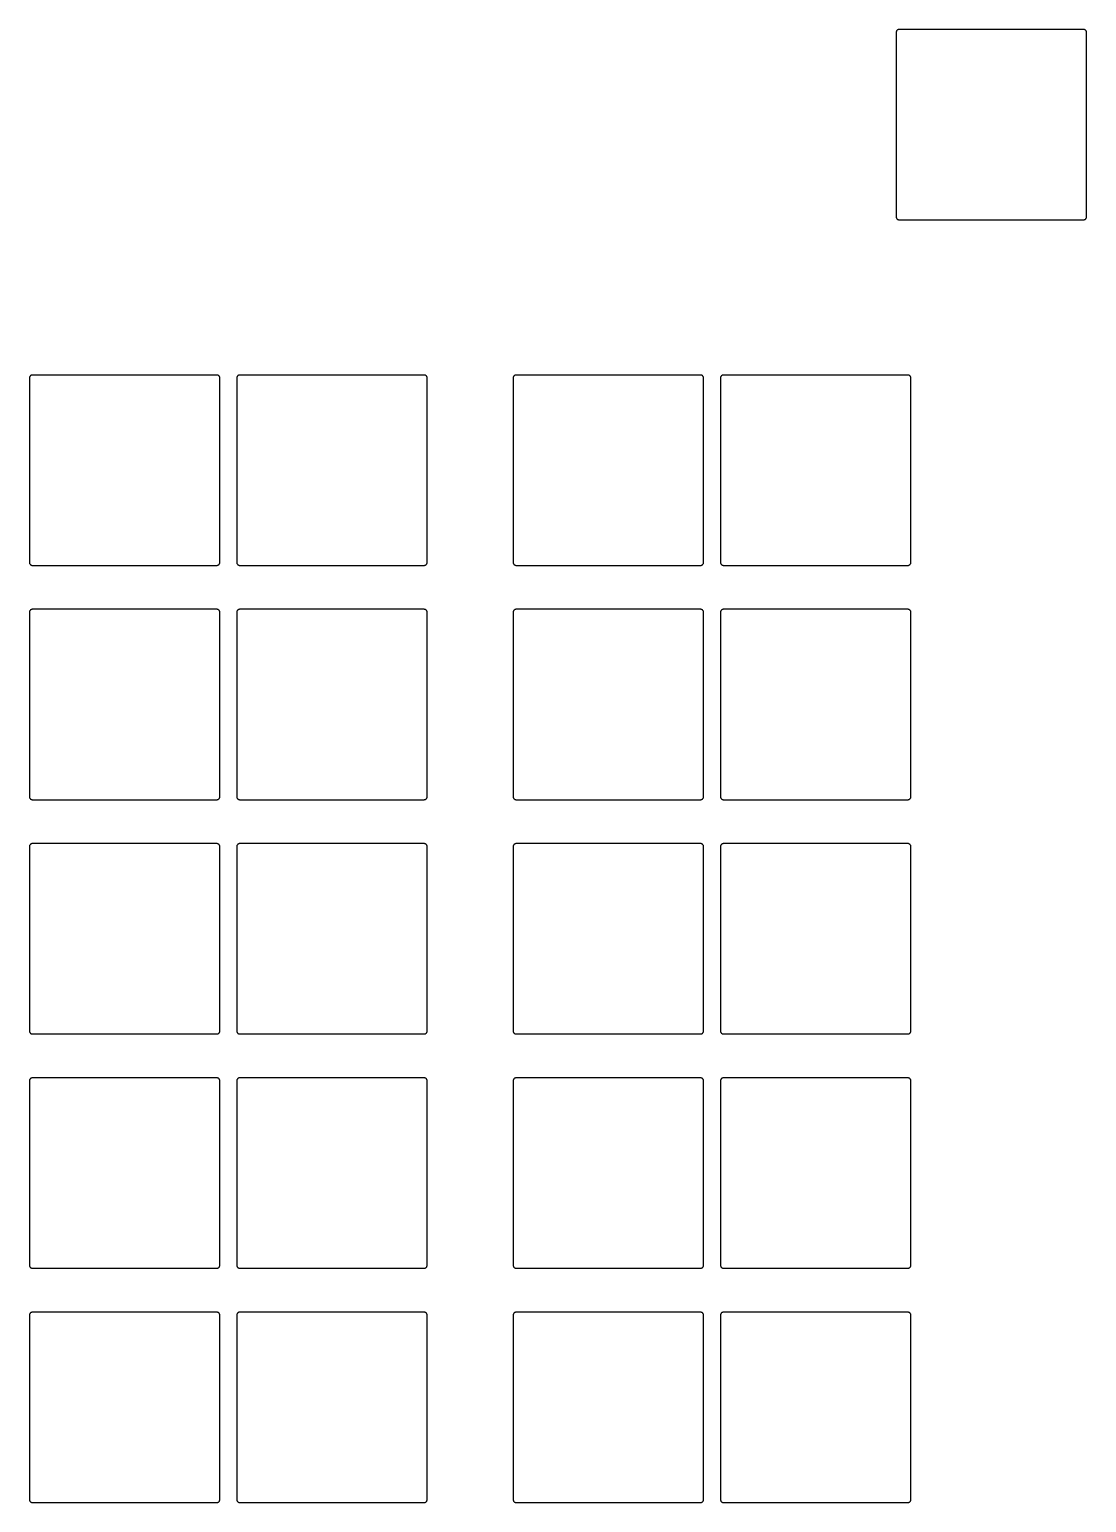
# Model space of a CAD drawing. Header units: inches. Extents: x -0.5 to 10, y -2.4 to 3.9.
# Drawn here: x 0.7258 to 0.9062, y 3.177 to 3.4285 of the extents above; entities that cross this region are included whole.
import ezdxf

# ---------------------------------------------------------------- set-up
doc = ezdxf.new("R2010")
doc.units = ezdxf.units.IN

msp = doc.modelspace()

# ---------------------------------------------------------------- linework, layer by layer
for points in [[(0.874225, 3.396051), (0.874225, 3.396051), (0.87425, 3.39605), (0.90575, 3.39605), (0.905775, 3.396051), (0.905824, 3.396056), (0.905872, 3.396065), (0.905919, 3.396079), (0.905964, 3.396098), (0.906007, 3.396121), (0.906048, 3.396149), (0.906086, 3.39618), (0.90612, 3.396214), (0.906151, 3.396252), (0.906179, 3.396293), (0.906202, 3.396336), (0.906221, 3.396381), (0.906235, 3.396428), (0.906244, 3.396476), (0.906249, 3.396525), (0.90625, 3.39655), (0.90625, 3.42805), (0.906249, 3.428075), (0.906244, 3.428124), (0.906235, 3.428172), (0.906221, 3.428219), (0.906202, 3.428264), (0.906179, 3.428307), (0.906151, 3.428348), (0.90612, 3.428386), (0.906086, 3.42842), (0.906048, 3.428451), (0.906007, 3.428479), (0.905964, 3.428502), (0.905919, 3.428521), (0.905872, 3.428535), (0.905824, 3.428544), (0.905775, 3.428549), (0.90575, 3.42855), (0.87425, 3.42855), (0.874225, 3.428549), (0.874176, 3.428544), (0.874128, 3.428535), (0.874081, 3.428521), (0.874036, 3.428502), (0.873993, 3.428479), (0.873952, 3.428451), (0.873914, 3.42842), (0.87388, 3.428386), (0.873849, 3.428348), (0.873821, 3.428307), (0.873798, 3.428264), (0.873779, 3.428219), (0.873765, 3.428172), (0.873756, 3.428124), (0.873751, 3.428075), (0.87375, 3.42805), (0.87375, 3.39655), (0.873751, 3.396525), (0.873756, 3.396476), (0.873765, 3.396428), (0.873779, 3.396381), (0.873798, 3.396336), (0.873821, 3.396293), (0.873849, 3.396252), (0.87388, 3.396214), (0.873914, 3.39618), (0.873952, 3.396149), (0.873993, 3.396121), (0.874036, 3.396098), (0.874081, 3.396079), (0.874128, 3.396065), (0.874176, 3.396056)], [(0.726225, 3.337051), (0.726225, 3.337051), (0.72625, 3.33705), (0.75775, 3.33705), (0.757775, 3.337051), (0.757824, 3.337056), (0.757872, 3.337065), (0.757919, 3.337079), (0.757964, 3.337098), (0.758007, 3.337121), (0.758048, 3.337149), (0.758086, 3.33718), (0.75812, 3.337214), (0.758151, 3.337252), (0.758179, 3.337293), (0.758202, 3.337336), (0.758221, 3.337381), (0.758235, 3.337428), (0.758244, 3.337476), (0.758249, 3.337525), (0.75825, 3.33755), (0.75825, 3.36905), (0.758249, 3.369075), (0.758244, 3.369124), (0.758235, 3.369172), (0.758221, 3.369219), (0.758202, 3.369264), (0.758179, 3.369307), (0.758151, 3.369348), (0.75812, 3.369386), (0.758086, 3.36942), (0.758048, 3.369451), (0.758007, 3.369479), (0.757964, 3.369502), (0.757919, 3.369521), (0.757872, 3.369535), (0.757824, 3.369544), (0.757775, 3.369549), (0.75775, 3.36955), (0.72625, 3.36955), (0.726225, 3.369549), (0.726176, 3.369544), (0.726128, 3.369535), (0.726081, 3.369521), (0.726036, 3.369502), (0.725993, 3.369479), (0.725952, 3.369451), (0.725914, 3.36942), (0.72588, 3.369386), (0.725849, 3.369348), (0.725821, 3.369307), (0.725798, 3.369264), (0.725779, 3.369219), (0.725765, 3.369172), (0.725756, 3.369124), (0.725751, 3.369075), (0.72575, 3.36905), (0.72575, 3.33755), (0.725751, 3.337525), (0.725756, 3.337476), (0.725765, 3.337428), (0.725779, 3.337381), (0.725798, 3.337336), (0.725821, 3.337293), (0.725849, 3.337252), (0.72588, 3.337214), (0.725914, 3.33718), (0.725952, 3.337149), (0.725993, 3.337121), (0.726036, 3.337098), (0.726081, 3.337079), (0.726128, 3.337065), (0.726176, 3.337056)], [(0.761625, 3.337051), (0.761625, 3.337051), (0.76165, 3.33705), (0.79315, 3.33705), (0.793175, 3.337051), (0.793224, 3.337056), (0.793272, 3.337065), (0.793319, 3.337079), (0.793364, 3.337098), (0.793407, 3.337121), (0.793448, 3.337149), (0.793486, 3.33718), (0.79352, 3.337214), (0.793551, 3.337252), (0.793579, 3.337293), (0.793602, 3.337336), (0.793621, 3.337381), (0.793635, 3.337428), (0.793644, 3.337476), (0.793649, 3.337525), (0.79365, 3.33755), (0.79365, 3.36905), (0.793649, 3.369075), (0.793644, 3.369124), (0.793635, 3.369172), (0.793621, 3.369219), (0.793602, 3.369264), (0.793579, 3.369307), (0.793551, 3.369348), (0.79352, 3.369386), (0.793486, 3.36942), (0.793448, 3.369451), (0.793407, 3.369479), (0.793364, 3.369502), (0.793319, 3.369521), (0.793272, 3.369535), (0.793224, 3.369544), (0.793175, 3.369549), (0.79315, 3.36955), (0.76165, 3.36955), (0.761625, 3.369549), (0.761576, 3.369544), (0.761528, 3.369535), (0.761481, 3.369521), (0.761436, 3.369502), (0.761393, 3.369479), (0.761352, 3.369451), (0.761314, 3.36942), (0.76128, 3.369386), (0.761249, 3.369348), (0.761221, 3.369307), (0.761198, 3.369264), (0.761179, 3.369219), (0.761165, 3.369172), (0.761156, 3.369124), (0.761151, 3.369075), (0.76115, 3.36905), (0.76115, 3.33755), (0.761151, 3.337525), (0.761156, 3.337476), (0.761165, 3.337428), (0.761179, 3.337381), (0.761198, 3.337336), (0.761221, 3.337293), (0.761249, 3.337252), (0.76128, 3.337214), (0.761314, 3.33718), (0.761352, 3.337149), (0.761393, 3.337121), (0.761436, 3.337098), (0.761481, 3.337079), (0.761528, 3.337065), (0.761576, 3.337056)], [(0.808825, 3.337051), (0.808825, 3.337051), (0.80885, 3.33705), (0.84035, 3.33705), (0.840375, 3.337051), (0.840424, 3.337056), (0.840472, 3.337065), (0.840519, 3.337079), (0.840564, 3.337098), (0.840607, 3.337121), (0.840648, 3.337149), (0.840686, 3.33718), (0.84072, 3.337214), (0.840751, 3.337252), (0.840779, 3.337293), (0.840802, 3.337336), (0.840821, 3.337381), (0.840835, 3.337428), (0.840844, 3.337476), (0.840849, 3.337525), (0.84085, 3.33755), (0.84085, 3.36905), (0.840849, 3.369075), (0.840844, 3.369124), (0.840835, 3.369172), (0.840821, 3.369219), (0.840802, 3.369264), (0.840779, 3.369307), (0.840751, 3.369348), (0.84072, 3.369386), (0.840686, 3.36942), (0.840648, 3.369451), (0.840607, 3.369479), (0.840564, 3.369502), (0.840519, 3.369521), (0.840472, 3.369535), (0.840424, 3.369544), (0.840375, 3.369549), (0.84035, 3.36955), (0.80885, 3.36955), (0.808825, 3.369549), (0.808776, 3.369544), (0.808728, 3.369535), (0.808681, 3.369521), (0.808636, 3.369502), (0.808593, 3.369479), (0.808552, 3.369451), (0.808514, 3.36942), (0.80848, 3.369386), (0.808449, 3.369348), (0.808421, 3.369307), (0.808398, 3.369264), (0.808379, 3.369219), (0.808365, 3.369172), (0.808356, 3.369124), (0.808351, 3.369075), (0.80835, 3.36905), (0.80835, 3.33755), (0.808351, 3.337525), (0.808356, 3.337476), (0.808365, 3.337428), (0.808379, 3.337381), (0.808398, 3.337336), (0.808421, 3.337293), (0.808449, 3.337252), (0.80848, 3.337214), (0.808514, 3.33718), (0.808552, 3.337149), (0.808593, 3.337121), (0.808636, 3.337098), (0.808681, 3.337079), (0.808728, 3.337065), (0.808776, 3.337056)], [(0.844225, 3.337051), (0.844225, 3.337051), (0.84425, 3.33705), (0.87575, 3.33705), (0.875775, 3.337051), (0.875824, 3.337056), (0.875872, 3.337065), (0.875919, 3.337079), (0.875964, 3.337098), (0.876007, 3.337121), (0.876048, 3.337149), (0.876086, 3.33718), (0.87612, 3.337214), (0.876151, 3.337252), (0.876179, 3.337293), (0.876202, 3.337336), (0.876221, 3.337381), (0.876235, 3.337428), (0.876244, 3.337476), (0.876249, 3.337525), (0.87625, 3.33755), (0.87625, 3.36905), (0.876249, 3.369075), (0.876244, 3.369124), (0.876235, 3.369172), (0.876221, 3.369219), (0.876202, 3.369264), (0.876179, 3.369307), (0.876151, 3.369348), (0.87612, 3.369386), (0.876086, 3.36942), (0.876048, 3.369451), (0.876007, 3.369479), (0.875964, 3.369502), (0.875919, 3.369521), (0.875872, 3.369535), (0.875824, 3.369544), (0.875775, 3.369549), (0.87575, 3.36955), (0.84425, 3.36955), (0.844225, 3.369549), (0.844176, 3.369544), (0.844128, 3.369535), (0.844081, 3.369521), (0.844036, 3.369502), (0.843993, 3.369479), (0.843952, 3.369451), (0.843914, 3.36942), (0.84388, 3.369386), (0.843849, 3.369348), (0.843821, 3.369307), (0.843798, 3.369264), (0.843779, 3.369219), (0.843765, 3.369172), (0.843756, 3.369124), (0.843751, 3.369075), (0.84375, 3.36905), (0.84375, 3.33755), (0.843751, 3.337525), (0.843756, 3.337476), (0.843765, 3.337428), (0.843779, 3.337381), (0.843798, 3.337336), (0.843821, 3.337293), (0.843849, 3.337252), (0.84388, 3.337214), (0.843914, 3.33718), (0.843952, 3.337149), (0.843993, 3.337121), (0.844036, 3.337098), (0.844081, 3.337079), (0.844128, 3.337065), (0.844176, 3.337056)], [(0.726225, 3.297051), (0.726225, 3.297051), (0.72625, 3.29705), (0.75775, 3.29705), (0.757775, 3.297051), (0.757824, 3.297056), (0.757872, 3.297065), (0.757919, 3.297079), (0.757964, 3.297098), (0.758007, 3.297121), (0.758048, 3.297149), (0.758086, 3.29718), (0.75812, 3.297214), (0.758151, 3.297252), (0.758179, 3.297293), (0.758202, 3.297336), (0.758221, 3.297381), (0.758235, 3.297428), (0.758244, 3.297476), (0.758249, 3.297525), (0.75825, 3.29755), (0.75825, 3.32905), (0.758249, 3.329075), (0.758244, 3.329124), (0.758235, 3.329172), (0.758221, 3.329219), (0.758202, 3.329264), (0.758179, 3.329307), (0.758151, 3.329348), (0.75812, 3.329386), (0.758086, 3.32942), (0.758048, 3.329451), (0.758007, 3.329479), (0.757964, 3.329502), (0.757919, 3.329521), (0.757872, 3.329535), (0.757824, 3.329544), (0.757775, 3.329549), (0.75775, 3.32955), (0.72625, 3.32955), (0.726225, 3.329549), (0.726176, 3.329544), (0.726128, 3.329535), (0.726081, 3.329521), (0.726036, 3.329502), (0.725993, 3.329479), (0.725952, 3.329451), (0.725914, 3.32942), (0.72588, 3.329386), (0.725849, 3.329348), (0.725821, 3.329307), (0.725798, 3.329264), (0.725779, 3.329219), (0.725765, 3.329172), (0.725756, 3.329124), (0.725751, 3.329075), (0.72575, 3.32905), (0.72575, 3.29755), (0.725751, 3.297525), (0.725756, 3.297476), (0.725765, 3.297428), (0.725779, 3.297381), (0.725798, 3.297336), (0.725821, 3.297293), (0.725849, 3.297252), (0.72588, 3.297214), (0.725914, 3.29718), (0.725952, 3.297149), (0.725993, 3.297121), (0.726036, 3.297098), (0.726081, 3.297079), (0.726128, 3.297065), (0.726176, 3.297056)], [(0.761625, 3.297051), (0.761625, 3.297051), (0.76165, 3.29705), (0.79315, 3.29705), (0.793175, 3.297051), (0.793224, 3.297056), (0.793272, 3.297065), (0.793319, 3.297079), (0.793364, 3.297098), (0.793407, 3.297121), (0.793448, 3.297149), (0.793486, 3.29718), (0.79352, 3.297214), (0.793551, 3.297252), (0.793579, 3.297293), (0.793602, 3.297336), (0.793621, 3.297381), (0.793635, 3.297428), (0.793644, 3.297476), (0.793649, 3.297525), (0.79365, 3.29755), (0.79365, 3.32905), (0.793649, 3.329075), (0.793644, 3.329124), (0.793635, 3.329172), (0.793621, 3.329219), (0.793602, 3.329264), (0.793579, 3.329307), (0.793551, 3.329348), (0.79352, 3.329386), (0.793486, 3.32942), (0.793448, 3.329451), (0.793407, 3.329479), (0.793364, 3.329502), (0.793319, 3.329521), (0.793272, 3.329535), (0.793224, 3.329544), (0.793175, 3.329549), (0.79315, 3.32955), (0.76165, 3.32955), (0.761625, 3.329549), (0.761576, 3.329544), (0.761528, 3.329535), (0.761481, 3.329521), (0.761436, 3.329502), (0.761393, 3.329479), (0.761352, 3.329451), (0.761314, 3.32942), (0.76128, 3.329386), (0.761249, 3.329348), (0.761221, 3.329307), (0.761198, 3.329264), (0.761179, 3.329219), (0.761165, 3.329172), (0.761156, 3.329124), (0.761151, 3.329075), (0.76115, 3.32905), (0.76115, 3.29755), (0.761151, 3.297525), (0.761156, 3.297476), (0.761165, 3.297428), (0.761179, 3.297381), (0.761198, 3.297336), (0.761221, 3.297293), (0.761249, 3.297252), (0.76128, 3.297214), (0.761314, 3.29718), (0.761352, 3.297149), (0.761393, 3.297121), (0.761436, 3.297098), (0.761481, 3.297079), (0.761528, 3.297065), (0.761576, 3.297056)], [(0.808825, 3.297051), (0.808825, 3.297051), (0.80885, 3.29705), (0.84035, 3.29705), (0.840375, 3.297051), (0.840424, 3.297056), (0.840472, 3.297065), (0.840519, 3.297079), (0.840564, 3.297098), (0.840607, 3.297121), (0.840648, 3.297149), (0.840686, 3.29718), (0.84072, 3.297214), (0.840751, 3.297252), (0.840779, 3.297293), (0.840802, 3.297336), (0.840821, 3.297381), (0.840835, 3.297428), (0.840844, 3.297476), (0.840849, 3.297525), (0.84085, 3.29755), (0.84085, 3.32905), (0.840849, 3.329075), (0.840844, 3.329124), (0.840835, 3.329172), (0.840821, 3.329219), (0.840802, 3.329264), (0.840779, 3.329307), (0.840751, 3.329348), (0.84072, 3.329386), (0.840686, 3.32942), (0.840648, 3.329451), (0.840607, 3.329479), (0.840564, 3.329502), (0.840519, 3.329521), (0.840472, 3.329535), (0.840424, 3.329544), (0.840375, 3.329549), (0.84035, 3.32955), (0.80885, 3.32955), (0.808825, 3.329549), (0.808776, 3.329544), (0.808728, 3.329535), (0.808681, 3.329521), (0.808636, 3.329502), (0.808593, 3.329479), (0.808552, 3.329451), (0.808514, 3.32942), (0.80848, 3.329386), (0.808449, 3.329348), (0.808421, 3.329307), (0.808398, 3.329264), (0.808379, 3.329219), (0.808365, 3.329172), (0.808356, 3.329124), (0.808351, 3.329075), (0.80835, 3.32905), (0.80835, 3.29755), (0.808351, 3.297525), (0.808356, 3.297476), (0.808365, 3.297428), (0.808379, 3.297381), (0.808398, 3.297336), (0.808421, 3.297293), (0.808449, 3.297252), (0.80848, 3.297214), (0.808514, 3.29718), (0.808552, 3.297149), (0.808593, 3.297121), (0.808636, 3.297098), (0.808681, 3.297079), (0.808728, 3.297065), (0.808776, 3.297056)], [(0.844225, 3.297051), (0.844225, 3.297051), (0.84425, 3.29705), (0.87575, 3.29705), (0.875775, 3.297051), (0.875824, 3.297056), (0.875872, 3.297065), (0.875919, 3.297079), (0.875964, 3.297098), (0.876007, 3.297121), (0.876048, 3.297149), (0.876086, 3.29718), (0.87612, 3.297214), (0.876151, 3.297252), (0.876179, 3.297293), (0.876202, 3.297336), (0.876221, 3.297381), (0.876235, 3.297428), (0.876244, 3.297476), (0.876249, 3.297525), (0.87625, 3.29755), (0.87625, 3.32905), (0.876249, 3.329075), (0.876244, 3.329124), (0.876235, 3.329172), (0.876221, 3.329219), (0.876202, 3.329264), (0.876179, 3.329307), (0.876151, 3.329348), (0.87612, 3.329386), (0.876086, 3.32942), (0.876048, 3.329451), (0.876007, 3.329479), (0.875964, 3.329502), (0.875919, 3.329521), (0.875872, 3.329535), (0.875824, 3.329544), (0.875775, 3.329549), (0.87575, 3.32955), (0.84425, 3.32955), (0.844225, 3.329549), (0.844176, 3.329544), (0.844128, 3.329535), (0.844081, 3.329521), (0.844036, 3.329502), (0.843993, 3.329479), (0.843952, 3.329451), (0.843914, 3.32942), (0.84388, 3.329386), (0.843849, 3.329348), (0.843821, 3.329307), (0.843798, 3.329264), (0.843779, 3.329219), (0.843765, 3.329172), (0.843756, 3.329124), (0.843751, 3.329075), (0.84375, 3.32905), (0.84375, 3.29755), (0.843751, 3.297525), (0.843756, 3.297476), (0.843765, 3.297428), (0.843779, 3.297381), (0.843798, 3.297336), (0.843821, 3.297293), (0.843849, 3.297252), (0.84388, 3.297214), (0.843914, 3.29718), (0.843952, 3.297149), (0.843993, 3.297121), (0.844036, 3.297098), (0.844081, 3.297079), (0.844128, 3.297065), (0.844176, 3.297056)], [(0.726225, 3.257051), (0.726225, 3.257051), (0.72625, 3.25705), (0.75775, 3.25705), (0.757775, 3.257051), (0.757824, 3.257056), (0.757872, 3.257065), (0.757919, 3.257079), (0.757964, 3.257098), (0.758007, 3.257121), (0.758048, 3.257149), (0.758086, 3.25718), (0.75812, 3.257214), (0.758151, 3.257252), (0.758179, 3.257293), (0.758202, 3.257336), (0.758221, 3.257381), (0.758235, 3.257428), (0.758244, 3.257476), (0.758249, 3.257525), (0.75825, 3.25755), (0.75825, 3.28905), (0.758249, 3.289075), (0.758244, 3.289124), (0.758235, 3.289172), (0.758221, 3.289219), (0.758202, 3.289264), (0.758179, 3.289307), (0.758151, 3.289348), (0.75812, 3.289386), (0.758086, 3.28942), (0.758048, 3.289451), (0.758007, 3.289479), (0.757964, 3.289502), (0.757919, 3.289521), (0.757872, 3.289535), (0.757824, 3.289544), (0.757775, 3.289549), (0.75775, 3.28955), (0.72625, 3.28955), (0.726225, 3.289549), (0.726176, 3.289544), (0.726128, 3.289535), (0.726081, 3.289521), (0.726036, 3.289502), (0.725993, 3.289479), (0.725952, 3.289451), (0.725914, 3.28942), (0.72588, 3.289386), (0.725849, 3.289348), (0.725821, 3.289307), (0.725798, 3.289264), (0.725779, 3.289219), (0.725765, 3.289172), (0.725756, 3.289124), (0.725751, 3.289075), (0.72575, 3.28905), (0.72575, 3.25755), (0.725751, 3.257525), (0.725756, 3.257476), (0.725765, 3.257428), (0.725779, 3.257381), (0.725798, 3.257336), (0.725821, 3.257293), (0.725849, 3.257252), (0.72588, 3.257214), (0.725914, 3.25718), (0.725952, 3.257149), (0.725993, 3.257121), (0.726036, 3.257098), (0.726081, 3.257079), (0.726128, 3.257065), (0.726176, 3.257056)], [(0.761625, 3.257051), (0.761625, 3.257051), (0.76165, 3.25705), (0.79315, 3.25705), (0.793175, 3.257051), (0.793224, 3.257056), (0.793272, 3.257065), (0.793319, 3.257079), (0.793364, 3.257098), (0.793407, 3.257121), (0.793448, 3.257149), (0.793486, 3.25718), (0.79352, 3.257214), (0.793551, 3.257252), (0.793579, 3.257293), (0.793602, 3.257336), (0.793621, 3.257381), (0.793635, 3.257428), (0.793644, 3.257476), (0.793649, 3.257525), (0.79365, 3.25755), (0.79365, 3.28905), (0.793649, 3.289075), (0.793644, 3.289124), (0.793635, 3.289172), (0.793621, 3.289219), (0.793602, 3.289264), (0.793579, 3.289307), (0.793551, 3.289348), (0.79352, 3.289386), (0.793486, 3.28942), (0.793448, 3.289451), (0.793407, 3.289479), (0.793364, 3.289502), (0.793319, 3.289521), (0.793272, 3.289535), (0.793224, 3.289544), (0.793175, 3.289549), (0.79315, 3.28955), (0.76165, 3.28955), (0.761625, 3.289549), (0.761576, 3.289544), (0.761528, 3.289535), (0.761481, 3.289521), (0.761436, 3.289502), (0.761393, 3.289479), (0.761352, 3.289451), (0.761314, 3.28942), (0.76128, 3.289386), (0.761249, 3.289348), (0.761221, 3.289307), (0.761198, 3.289264), (0.761179, 3.289219), (0.761165, 3.289172), (0.761156, 3.289124), (0.761151, 3.289075), (0.76115, 3.28905), (0.76115, 3.25755), (0.761151, 3.257525), (0.761156, 3.257476), (0.761165, 3.257428), (0.761179, 3.257381), (0.761198, 3.257336), (0.761221, 3.257293), (0.761249, 3.257252), (0.76128, 3.257214), (0.761314, 3.25718), (0.761352, 3.257149), (0.761393, 3.257121), (0.761436, 3.257098), (0.761481, 3.257079), (0.761528, 3.257065), (0.761576, 3.257056)], [(0.808825, 3.257051), (0.808825, 3.257051), (0.80885, 3.25705), (0.84035, 3.25705), (0.840375, 3.257051), (0.840424, 3.257056), (0.840472, 3.257065), (0.840519, 3.257079), (0.840564, 3.257098), (0.840607, 3.257121), (0.840648, 3.257149), (0.840686, 3.25718), (0.84072, 3.257214), (0.840751, 3.257252), (0.840779, 3.257293), (0.840802, 3.257336), (0.840821, 3.257381), (0.840835, 3.257428), (0.840844, 3.257476), (0.840849, 3.257525), (0.84085, 3.25755), (0.84085, 3.28905), (0.840849, 3.289075), (0.840844, 3.289124), (0.840835, 3.289172), (0.840821, 3.289219), (0.840802, 3.289264), (0.840779, 3.289307), (0.840751, 3.289348), (0.84072, 3.289386), (0.840686, 3.28942), (0.840648, 3.289451), (0.840607, 3.289479), (0.840564, 3.289502), (0.840519, 3.289521), (0.840472, 3.289535), (0.840424, 3.289544), (0.840375, 3.289549), (0.84035, 3.28955), (0.80885, 3.28955), (0.808825, 3.289549), (0.808776, 3.289544), (0.808728, 3.289535), (0.808681, 3.289521), (0.808636, 3.289502), (0.808593, 3.289479), (0.808552, 3.289451), (0.808514, 3.28942), (0.80848, 3.289386), (0.808449, 3.289348), (0.808421, 3.289307), (0.808398, 3.289264), (0.808379, 3.289219), (0.808365, 3.289172), (0.808356, 3.289124), (0.808351, 3.289075), (0.80835, 3.28905), (0.80835, 3.25755), (0.808351, 3.257525), (0.808356, 3.257476), (0.808365, 3.257428), (0.808379, 3.257381), (0.808398, 3.257336), (0.808421, 3.257293), (0.808449, 3.257252), (0.80848, 3.257214), (0.808514, 3.25718), (0.808552, 3.257149), (0.808593, 3.257121), (0.808636, 3.257098), (0.808681, 3.257079), (0.808728, 3.257065), (0.808776, 3.257056)], [(0.844225, 3.257051), (0.844225, 3.257051), (0.84425, 3.25705), (0.87575, 3.25705), (0.875775, 3.257051), (0.875824, 3.257056), (0.875872, 3.257065), (0.875919, 3.257079), (0.875964, 3.257098), (0.876007, 3.257121), (0.876048, 3.257149), (0.876086, 3.25718), (0.87612, 3.257214), (0.876151, 3.257252), (0.876179, 3.257293), (0.876202, 3.257336), (0.876221, 3.257381), (0.876235, 3.257428), (0.876244, 3.257476), (0.876249, 3.257525), (0.87625, 3.25755), (0.87625, 3.28905), (0.876249, 3.289075), (0.876244, 3.289124), (0.876235, 3.289172), (0.876221, 3.289219), (0.876202, 3.289264), (0.876179, 3.289307), (0.876151, 3.289348), (0.87612, 3.289386), (0.876086, 3.28942), (0.876048, 3.289451), (0.876007, 3.289479), (0.875964, 3.289502), (0.875919, 3.289521), (0.875872, 3.289535), (0.875824, 3.289544), (0.875775, 3.289549), (0.87575, 3.28955), (0.84425, 3.28955), (0.844225, 3.289549), (0.844176, 3.289544), (0.844128, 3.289535), (0.844081, 3.289521), (0.844036, 3.289502), (0.843993, 3.289479), (0.843952, 3.289451), (0.843914, 3.28942), (0.84388, 3.289386), (0.843849, 3.289348), (0.843821, 3.289307), (0.843798, 3.289264), (0.843779, 3.289219), (0.843765, 3.289172), (0.843756, 3.289124), (0.843751, 3.289075), (0.84375, 3.28905), (0.84375, 3.25755), (0.843751, 3.257525), (0.843756, 3.257476), (0.843765, 3.257428), (0.843779, 3.257381), (0.843798, 3.257336), (0.843821, 3.257293), (0.843849, 3.257252), (0.84388, 3.257214), (0.843914, 3.25718), (0.843952, 3.257149), (0.843993, 3.257121), (0.844036, 3.257098), (0.844081, 3.257079), (0.844128, 3.257065), (0.844176, 3.257056)], [(0.726225, 3.217051), (0.726225, 3.217051), (0.72625, 3.21705), (0.75775, 3.21705), (0.757775, 3.217051), (0.757824, 3.217056), (0.757872, 3.217065), (0.757919, 3.217079), (0.757964, 3.217098), (0.758007, 3.217121), (0.758048, 3.217149), (0.758086, 3.21718), (0.75812, 3.217214), (0.758151, 3.217252), (0.758179, 3.217293), (0.758202, 3.217336), (0.758221, 3.217381), (0.758235, 3.217428), (0.758244, 3.217476), (0.758249, 3.217525), (0.75825, 3.21755), (0.75825, 3.24905), (0.758249, 3.249075), (0.758244, 3.249124), (0.758235, 3.249172), (0.758221, 3.249219), (0.758202, 3.249264), (0.758179, 3.249307), (0.758151, 3.249348), (0.75812, 3.249386), (0.758086, 3.24942), (0.758048, 3.249451), (0.758007, 3.249479), (0.757964, 3.249502), (0.757919, 3.249521), (0.757872, 3.249535), (0.757824, 3.249544), (0.757775, 3.249549), (0.75775, 3.24955), (0.72625, 3.24955), (0.726225, 3.249549), (0.726176, 3.249544), (0.726128, 3.249535), (0.726081, 3.249521), (0.726036, 3.249502), (0.725993, 3.249479), (0.725952, 3.249451), (0.725914, 3.24942), (0.72588, 3.249386), (0.725849, 3.249348), (0.725821, 3.249307), (0.725798, 3.249264), (0.725779, 3.249219), (0.725765, 3.249172), (0.725756, 3.249124), (0.725751, 3.249075), (0.72575, 3.24905), (0.72575, 3.21755), (0.725751, 3.217525), (0.725756, 3.217476), (0.725765, 3.217428), (0.725779, 3.217381), (0.725798, 3.217336), (0.725821, 3.217293), (0.725849, 3.217252), (0.72588, 3.217214), (0.725914, 3.21718), (0.725952, 3.217149), (0.725993, 3.217121), (0.726036, 3.217098), (0.726081, 3.217079), (0.726128, 3.217065), (0.726176, 3.217056)], [(0.761625, 3.217051), (0.761625, 3.217051), (0.76165, 3.21705), (0.79315, 3.21705), (0.793175, 3.217051), (0.793224, 3.217056), (0.793272, 3.217065), (0.793319, 3.217079), (0.793364, 3.217098), (0.793407, 3.217121), (0.793448, 3.217149), (0.793486, 3.21718), (0.79352, 3.217214), (0.793551, 3.217252), (0.793579, 3.217293), (0.793602, 3.217336), (0.793621, 3.217381), (0.793635, 3.217428), (0.793644, 3.217476), (0.793649, 3.217525), (0.79365, 3.21755), (0.79365, 3.24905), (0.793649, 3.249075), (0.793644, 3.249124), (0.793635, 3.249172), (0.793621, 3.249219), (0.793602, 3.249264), (0.793579, 3.249307), (0.793551, 3.249348), (0.79352, 3.249386), (0.793486, 3.24942), (0.793448, 3.249451), (0.793407, 3.249479), (0.793364, 3.249502), (0.793319, 3.249521), (0.793272, 3.249535), (0.793224, 3.249544), (0.793175, 3.249549), (0.79315, 3.24955), (0.76165, 3.24955), (0.761625, 3.249549), (0.761576, 3.249544), (0.761528, 3.249535), (0.761481, 3.249521), (0.761436, 3.249502), (0.761393, 3.249479), (0.761352, 3.249451), (0.761314, 3.24942), (0.76128, 3.249386), (0.761249, 3.249348), (0.761221, 3.249307), (0.761198, 3.249264), (0.761179, 3.249219), (0.761165, 3.249172), (0.761156, 3.249124), (0.761151, 3.249075), (0.76115, 3.24905), (0.76115, 3.21755), (0.761151, 3.217525), (0.761156, 3.217476), (0.761165, 3.217428), (0.761179, 3.217381), (0.761198, 3.217336), (0.761221, 3.217293), (0.761249, 3.217252), (0.76128, 3.217214), (0.761314, 3.21718), (0.761352, 3.217149), (0.761393, 3.217121), (0.761436, 3.217098), (0.761481, 3.217079), (0.761528, 3.217065), (0.761576, 3.217056)], [(0.808825, 3.217051), (0.808825, 3.217051), (0.80885, 3.21705), (0.84035, 3.21705), (0.840375, 3.217051), (0.840424, 3.217056), (0.840472, 3.217065), (0.840519, 3.217079), (0.840564, 3.217098), (0.840607, 3.217121), (0.840648, 3.217149), (0.840686, 3.21718), (0.84072, 3.217214), (0.840751, 3.217252), (0.840779, 3.217293), (0.840802, 3.217336), (0.840821, 3.217381), (0.840835, 3.217428), (0.840844, 3.217476), (0.840849, 3.217525), (0.84085, 3.21755), (0.84085, 3.24905), (0.840849, 3.249075), (0.840844, 3.249124), (0.840835, 3.249172), (0.840821, 3.249219), (0.840802, 3.249264), (0.840779, 3.249307), (0.840751, 3.249348), (0.84072, 3.249386), (0.840686, 3.24942), (0.840648, 3.249451), (0.840607, 3.249479), (0.840564, 3.249502), (0.840519, 3.249521), (0.840472, 3.249535), (0.840424, 3.249544), (0.840375, 3.249549), (0.84035, 3.24955), (0.80885, 3.24955), (0.808825, 3.249549), (0.808776, 3.249544), (0.808728, 3.249535), (0.808681, 3.249521), (0.808636, 3.249502), (0.808593, 3.249479), (0.808552, 3.249451), (0.808514, 3.24942), (0.80848, 3.249386), (0.808449, 3.249348), (0.808421, 3.249307), (0.808398, 3.249264), (0.808379, 3.249219), (0.808365, 3.249172), (0.808356, 3.249124), (0.808351, 3.249075), (0.80835, 3.24905), (0.80835, 3.21755), (0.808351, 3.217525), (0.808356, 3.217476), (0.808365, 3.217428), (0.808379, 3.217381), (0.808398, 3.217336), (0.808421, 3.217293), (0.808449, 3.217252), (0.80848, 3.217214), (0.808514, 3.21718), (0.808552, 3.217149), (0.808593, 3.217121), (0.808636, 3.217098), (0.808681, 3.217079), (0.808728, 3.217065), (0.808776, 3.217056)], [(0.844225, 3.217051), (0.844225, 3.217051), (0.84425, 3.21705), (0.87575, 3.21705), (0.875775, 3.217051), (0.875824, 3.217056), (0.875872, 3.217065), (0.875919, 3.217079), (0.875964, 3.217098), (0.876007, 3.217121), (0.876048, 3.217149), (0.876086, 3.21718), (0.87612, 3.217214), (0.876151, 3.217252), (0.876179, 3.217293), (0.876202, 3.217336), (0.876221, 3.217381), (0.876235, 3.217428), (0.876244, 3.217476), (0.876249, 3.217525), (0.87625, 3.21755), (0.87625, 3.24905), (0.876249, 3.249075), (0.876244, 3.249124), (0.876235, 3.249172), (0.876221, 3.249219), (0.876202, 3.249264), (0.876179, 3.249307), (0.876151, 3.249348), (0.87612, 3.249386), (0.876086, 3.24942), (0.876048, 3.249451), (0.876007, 3.249479), (0.875964, 3.249502), (0.875919, 3.249521), (0.875872, 3.249535), (0.875824, 3.249544), (0.875775, 3.249549), (0.87575, 3.24955), (0.84425, 3.24955), (0.844225, 3.249549), (0.844176, 3.249544), (0.844128, 3.249535), (0.844081, 3.249521), (0.844036, 3.249502), (0.843993, 3.249479), (0.843952, 3.249451), (0.843914, 3.24942), (0.84388, 3.249386), (0.843849, 3.249348), (0.843821, 3.249307), (0.843798, 3.249264), (0.843779, 3.249219), (0.843765, 3.249172), (0.843756, 3.249124), (0.843751, 3.249075), (0.84375, 3.24905), (0.84375, 3.21755), (0.843751, 3.217525), (0.843756, 3.217476), (0.843765, 3.217428), (0.843779, 3.217381), (0.843798, 3.217336), (0.843821, 3.217293), (0.843849, 3.217252), (0.84388, 3.217214), (0.843914, 3.21718), (0.843952, 3.217149), (0.843993, 3.217121), (0.844036, 3.217098), (0.844081, 3.217079), (0.844128, 3.217065), (0.844176, 3.217056)], [(0.726225, 3.177051), (0.726225, 3.177051), (0.72625, 3.17705), (0.75775, 3.17705), (0.757775, 3.177051), (0.757824, 3.177056), (0.757872, 3.177065), (0.757919, 3.177079), (0.757964, 3.177098), (0.758007, 3.177121), (0.758048, 3.177149), (0.758086, 3.17718), (0.75812, 3.177214), (0.758151, 3.177252), (0.758179, 3.177293), (0.758202, 3.177336), (0.758221, 3.177381), (0.758235, 3.177428), (0.758244, 3.177476), (0.758249, 3.177525), (0.75825, 3.17755), (0.75825, 3.20905), (0.758249, 3.209075), (0.758244, 3.209124), (0.758235, 3.209172), (0.758221, 3.209219), (0.758202, 3.209264), (0.758179, 3.209307), (0.758151, 3.209348), (0.75812, 3.209386), (0.758086, 3.20942), (0.758048, 3.209451), (0.758007, 3.209479), (0.757964, 3.209502), (0.757919, 3.209521), (0.757872, 3.209535), (0.757824, 3.209544), (0.757775, 3.209549), (0.75775, 3.20955), (0.72625, 3.20955), (0.726225, 3.209549), (0.726176, 3.209544), (0.726128, 3.209535), (0.726081, 3.209521), (0.726036, 3.209502), (0.725993, 3.209479), (0.725952, 3.209451), (0.725914, 3.20942), (0.72588, 3.209386), (0.725849, 3.209348), (0.725821, 3.209307), (0.725798, 3.209264), (0.725779, 3.209219), (0.725765, 3.209172), (0.725756, 3.209124), (0.725751, 3.209075), (0.72575, 3.20905), (0.72575, 3.17755), (0.725751, 3.177525), (0.725756, 3.177476), (0.725765, 3.177428), (0.725779, 3.177381), (0.725798, 3.177336), (0.725821, 3.177293), (0.725849, 3.177252), (0.72588, 3.177214), (0.725914, 3.17718), (0.725952, 3.177149), (0.725993, 3.177121), (0.726036, 3.177098), (0.726081, 3.177079), (0.726128, 3.177065), (0.726176, 3.177056)], [(0.761625, 3.177051), (0.761625, 3.177051), (0.76165, 3.17705), (0.79315, 3.17705), (0.793175, 3.177051), (0.793224, 3.177056), (0.793272, 3.177065), (0.793319, 3.177079), (0.793364, 3.177098), (0.793407, 3.177121), (0.793448, 3.177149), (0.793486, 3.17718), (0.79352, 3.177214), (0.793551, 3.177252), (0.793579, 3.177293), (0.793602, 3.177336), (0.793621, 3.177381), (0.793635, 3.177428), (0.793644, 3.177476), (0.793649, 3.177525), (0.79365, 3.17755), (0.79365, 3.20905), (0.793649, 3.209075), (0.793644, 3.209124), (0.793635, 3.209172), (0.793621, 3.209219), (0.793602, 3.209264), (0.793579, 3.209307), (0.793551, 3.209348), (0.79352, 3.209386), (0.793486, 3.20942), (0.793448, 3.209451), (0.793407, 3.209479), (0.793364, 3.209502), (0.793319, 3.209521), (0.793272, 3.209535), (0.793224, 3.209544), (0.793175, 3.209549), (0.79315, 3.20955), (0.76165, 3.20955), (0.761625, 3.209549), (0.761576, 3.209544), (0.761528, 3.209535), (0.761481, 3.209521), (0.761436, 3.209502), (0.761393, 3.209479), (0.761352, 3.209451), (0.761314, 3.20942), (0.76128, 3.209386), (0.761249, 3.209348), (0.761221, 3.209307), (0.761198, 3.209264), (0.761179, 3.209219), (0.761165, 3.209172), (0.761156, 3.209124), (0.761151, 3.209075), (0.76115, 3.20905), (0.76115, 3.17755), (0.761151, 3.177525), (0.761156, 3.177476), (0.761165, 3.177428), (0.761179, 3.177381), (0.761198, 3.177336), (0.761221, 3.177293), (0.761249, 3.177252), (0.76128, 3.177214), (0.761314, 3.17718), (0.761352, 3.177149), (0.761393, 3.177121), (0.761436, 3.177098), (0.761481, 3.177079), (0.761528, 3.177065), (0.761576, 3.177056)], [(0.808825, 3.177051), (0.808825, 3.177051), (0.80885, 3.17705), (0.84035, 3.17705), (0.840375, 3.177051), (0.840424, 3.177056), (0.840472, 3.177065), (0.840519, 3.177079), (0.840564, 3.177098), (0.840607, 3.177121), (0.840648, 3.177149), (0.840686, 3.17718), (0.84072, 3.177214), (0.840751, 3.177252), (0.840779, 3.177293), (0.840802, 3.177336), (0.840821, 3.177381), (0.840835, 3.177428), (0.840844, 3.177476), (0.840849, 3.177525), (0.84085, 3.17755), (0.84085, 3.20905), (0.840849, 3.209075), (0.840844, 3.209124), (0.840835, 3.209172), (0.840821, 3.209219), (0.840802, 3.209264), (0.840779, 3.209307), (0.840751, 3.209348), (0.84072, 3.209386), (0.840686, 3.20942), (0.840648, 3.209451), (0.840607, 3.209479), (0.840564, 3.209502), (0.840519, 3.209521), (0.840472, 3.209535), (0.840424, 3.209544), (0.840375, 3.209549), (0.84035, 3.20955), (0.80885, 3.20955), (0.808825, 3.209549), (0.808776, 3.209544), (0.808728, 3.209535), (0.808681, 3.209521), (0.808636, 3.209502), (0.808593, 3.209479), (0.808552, 3.209451), (0.808514, 3.20942), (0.80848, 3.209386), (0.808449, 3.209348), (0.808421, 3.209307), (0.808398, 3.209264), (0.808379, 3.209219), (0.808365, 3.209172), (0.808356, 3.209124), (0.808351, 3.209075), (0.80835, 3.20905), (0.80835, 3.17755), (0.808351, 3.177525), (0.808356, 3.177476), (0.808365, 3.177428), (0.808379, 3.177381), (0.808398, 3.177336), (0.808421, 3.177293), (0.808449, 3.177252), (0.80848, 3.177214), (0.808514, 3.17718), (0.808552, 3.177149), (0.808593, 3.177121), (0.808636, 3.177098), (0.808681, 3.177079), (0.808728, 3.177065), (0.808776, 3.177056)], [(0.844225, 3.177051), (0.844225, 3.177051), (0.84425, 3.17705), (0.87575, 3.17705), (0.875775, 3.177051), (0.875824, 3.177056), (0.875872, 3.177065), (0.875919, 3.177079), (0.875964, 3.177098), (0.876007, 3.177121), (0.876048, 3.177149), (0.876086, 3.17718), (0.87612, 3.177214), (0.876151, 3.177252), (0.876179, 3.177293), (0.876202, 3.177336), (0.876221, 3.177381), (0.876235, 3.177428), (0.876244, 3.177476), (0.876249, 3.177525), (0.87625, 3.17755), (0.87625, 3.20905), (0.876249, 3.209075), (0.876244, 3.209124), (0.876235, 3.209172), (0.876221, 3.209219), (0.876202, 3.209264), (0.876179, 3.209307), (0.876151, 3.209348), (0.87612, 3.209386), (0.876086, 3.20942), (0.876048, 3.209451), (0.876007, 3.209479), (0.875964, 3.209502), (0.875919, 3.209521), (0.875872, 3.209535), (0.875824, 3.209544), (0.875775, 3.209549), (0.87575, 3.20955), (0.84425, 3.20955), (0.844225, 3.209549), (0.844176, 3.209544), (0.844128, 3.209535), (0.844081, 3.209521), (0.844036, 3.209502), (0.843993, 3.209479), (0.843952, 3.209451), (0.843914, 3.20942), (0.84388, 3.209386), (0.843849, 3.209348), (0.843821, 3.209307), (0.843798, 3.209264), (0.843779, 3.209219), (0.843765, 3.209172), (0.843756, 3.209124), (0.843751, 3.209075), (0.84375, 3.20905), (0.84375, 3.17755), (0.843751, 3.177525), (0.843756, 3.177476), (0.843765, 3.177428), (0.843779, 3.177381), (0.843798, 3.177336), (0.843821, 3.177293), (0.843849, 3.177252), (0.84388, 3.177214), (0.843914, 3.17718), (0.843952, 3.177149), (0.843993, 3.177121), (0.844036, 3.177098), (0.844081, 3.177079), (0.844128, 3.177065), (0.844176, 3.177056)]]:
    msp.add_lwpolyline(points, close=True)

doc.saveas('drawing.dxf')
